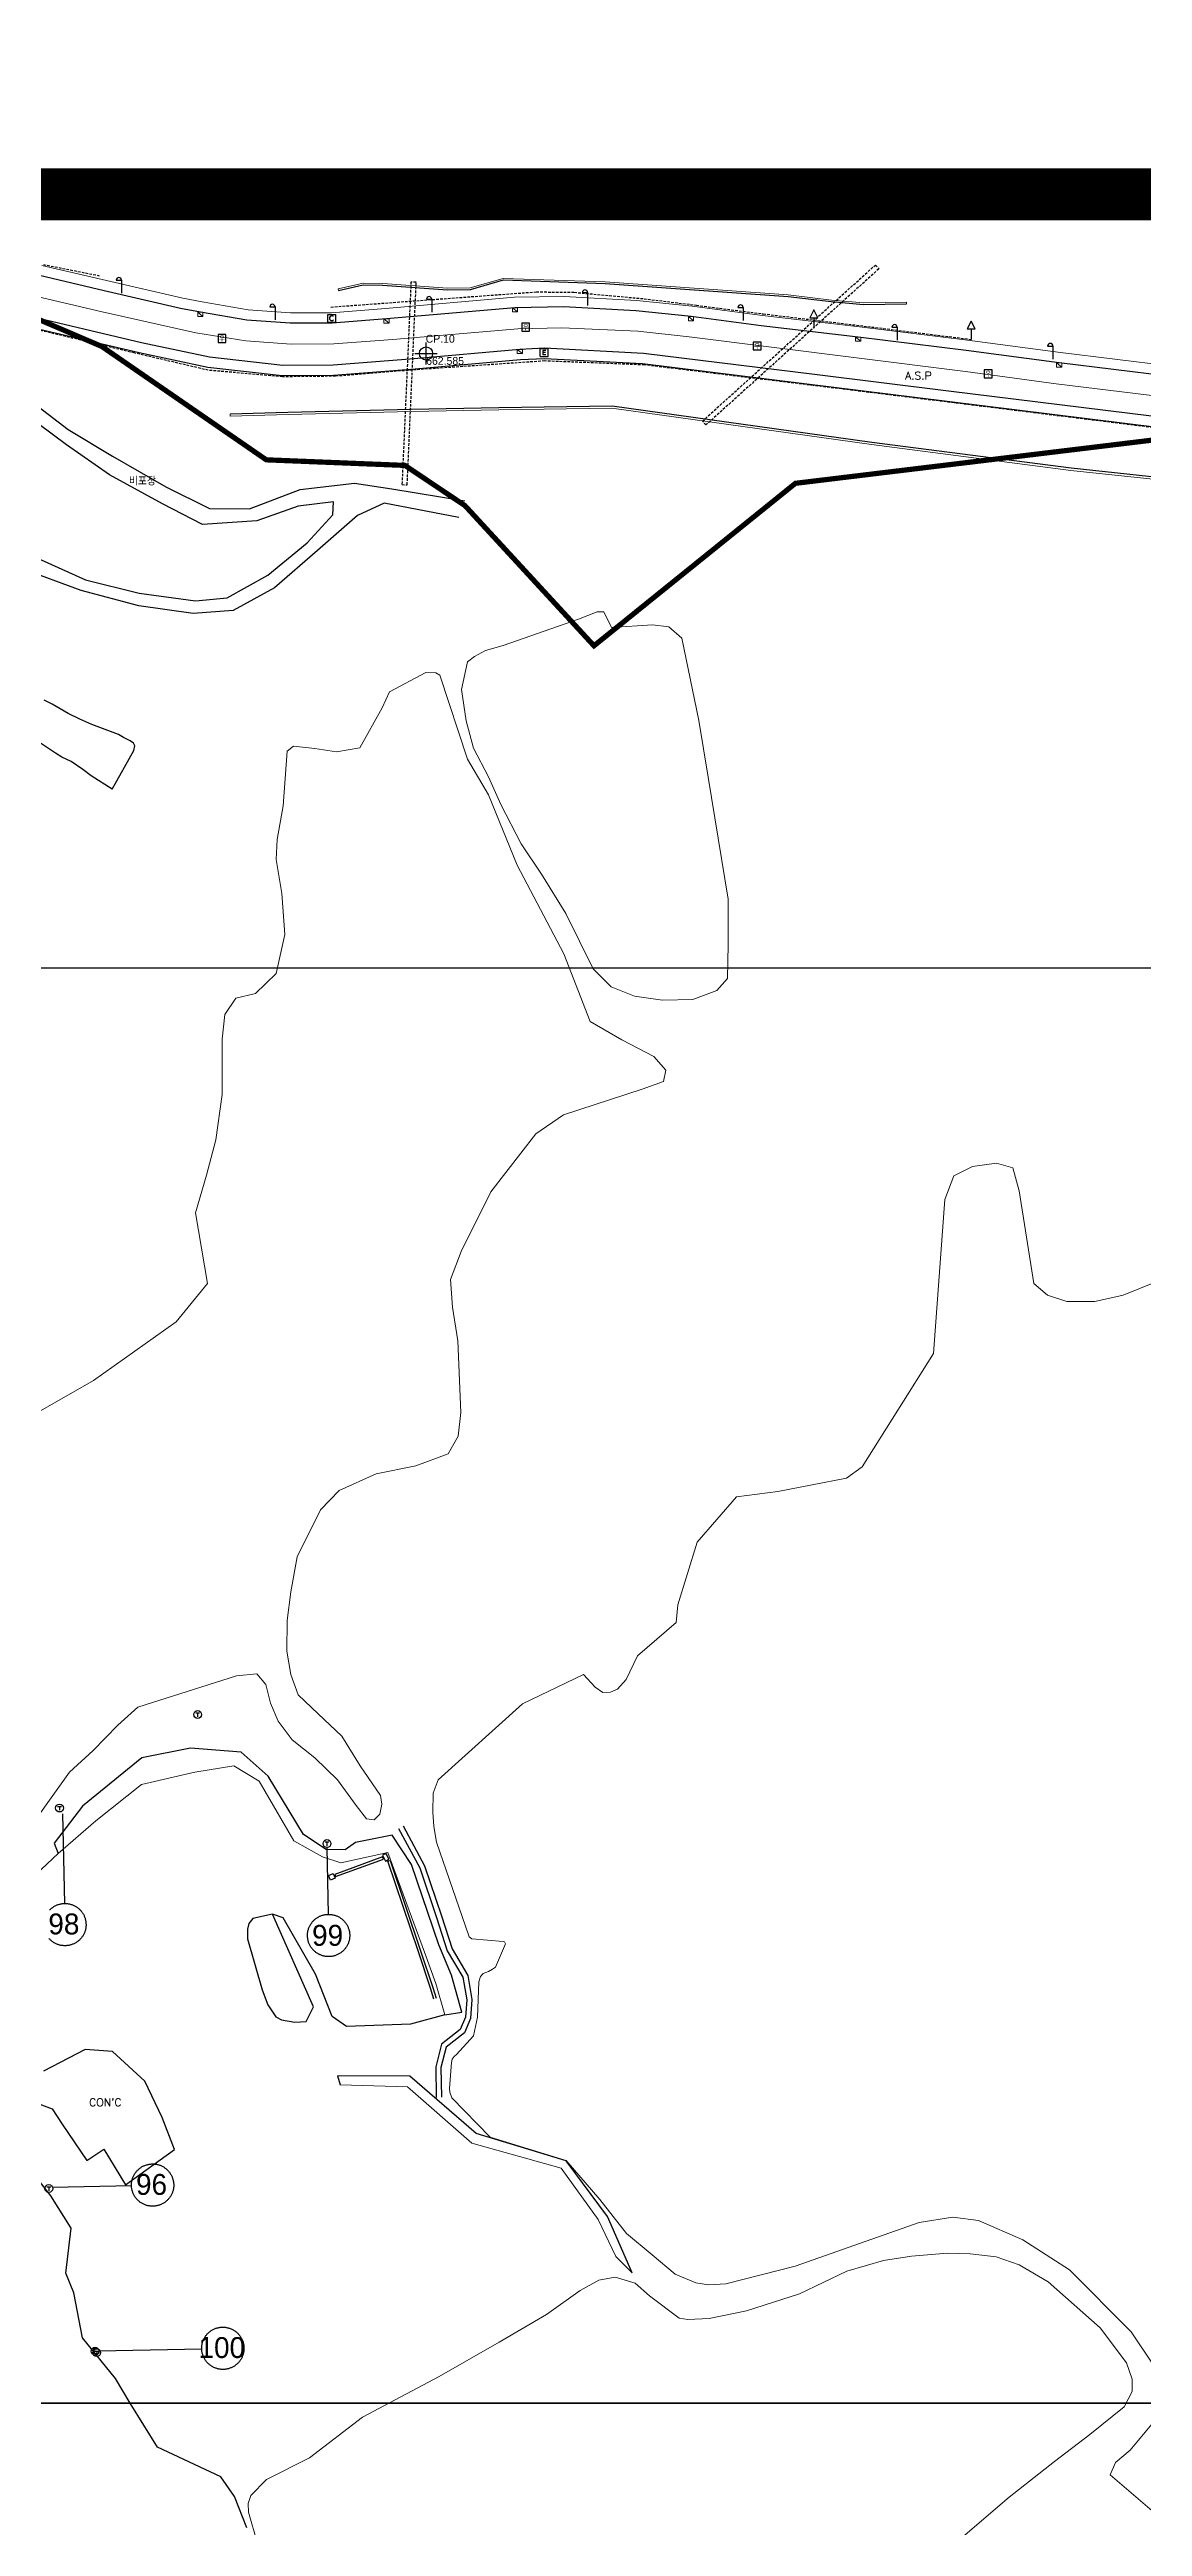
# Model space of a CAD drawing. Extents: x 296690 to 298491, y 586647 to 587790.
# Drawn here: x 297107.9 to 297317.5, y 587301.4 to 587775.9 of the extents above; entities that cross this region are included whole.
import ezdxf
from ezdxf.enums import TextEntityAlignment as Align

# ---------------------------------------------------------------- set-up
doc = ezdxf.new("R2010")
doc.units = 0
doc.header["$MEASUREMENT"] = 0
doc.linetypes.add('DASHED', pattern=[0.75, 0.5, -0.25])
doc.linetypes.add('PHANTOM2', pattern=[1.25, 0.625, -0.125, 0.125, -0.125, 0.125, -0.125])
for name, color, linetype in [('_0넘버링', 7, 'Continuous'), ('_조사구역', 6, 'Continuous'), ('가드레일', 114, 'Continuous'), ('가로등', 7, 'Continuous'), ('기준점', 1, 'Continuous'), ('도로_보도블럭', 202, 'Continuous'), ('도로_비포장', 27, 'Continuous'), ('도로_아스콘', 1, 'Continuous'), ('석축_상단', 25, 'SUKCHUK'), ('수로(관)', 144, 'DASHED'), ('수로(유형)', 144, 'Continuous'), ('옹벽_상단', 2, 'ONGBYUCK'), ('우수맨홀', 5, 'Continuous'), ('전력주', 2, 'Continuous'), ('주의표지판', 1, 'Continuous'), ('지형_상단', 7, 'SUNGJEULTO'), ('지형_하단', 7, 'Continuous'), ('집수정', 4, 'Continuous'), ('콘크리트', 7, 'Continuous'), ('통신맨홀', 3, 'Continuous'), ('통신주', 2, 'Continuous'), ('한전맨홀', 4, 'Continuous')]:
    doc.layers.add(name, color=color, linetype=linetype)
for name, color, linetype, lineweight in [('도로-경계석보차도', 134, 'Continuous', 18), ('바닥재질', 254, 'Continuous', 20), ('밭', 3, 'Continuous', 18), ('석축_하단', 30, 'Continuous', 18), ('옹벽_하단', 2, 'Continuous', 18), ('우수받이', 122, 'Continuous', 18), ('잡종지', 53, 'Continuous', 18), ('중앙선', 2, 'Continuous', 18)]:
    doc.layers.add(name, color=color, linetype=linetype, lineweight=lineweight)
doc.styles.add('GHS', font='simplex.shx', dxfattribs={"bigfont": 'ngsw.shx'})
doc.styles.add('JKS_FONT', font='', dxfattribs={"height": 1.5})
doc.styles.add('sks-ghs', font='romans.shx', dxfattribs={"bigfont": 'ghs.shx'})
doc.styles.get('JKS_FONT').set_extended_font_data('Expo M')
doc.linetypes.add('ONGBYUCK', pattern='A,1,0,[")",sks-ghs,S=0.5,R=90,X=0.5,Y=0],2', length=3)
doc.linetypes.add('SUKCHUK', pattern='A,1,["V",sks-ghs,S=0.5,R=0,X=0.5,Y=0],0.25,["V",sks-ghs,S=0.5,R=0,X=0.5,Y=0],0.25,["V",sks-ghs,S=0.5,R=0,X=0.5,Y=0],1', length=2.5)
doc.linetypes.add('SUNGJEULTO', pattern='A,0.25,["|",sks-ghs,S=0.3,R=0,X=0.5,Y=0.1],0.55,["|",sks-ghs,S=0.15,R=0,X=0.5,Y=0.05],0.25', length=1.05)

# ---------------------------------------------------------------- blocks, each defined once
blk = doc.blocks.new('통신주')
at = {"layer": '통신주', "flags": 128}
for points in [[(-0.37, 0.31), (0.35, 0.31)], [(0, 0.31), (0, -0.42)]]:
    blk.add_lwpolyline(points, dxfattribs=at)
at = {"layer": '통신주'}
blk.add_circle((0, 0), 0.75, dxfattribs=at)
blk = doc.blocks.new('우수맨홀')
at = {"layer": '우수맨홀', "linetype": 'Continuous'}
blk.add_lwpolyline([(0.75, 0.75), (-0.75, 0.75), (-0.75, -0.75), (0.75, -0.75), (0.75, 0.75)], dxfattribs=at)
at = {"layer": '우수맨홀', "linetype": 'Continuous', "style": 'GHS'}
blk.add_text('우', height=1, dxfattribs=at).set_placement((0, -0.02, -2), align=Align.MIDDLE)
blk = doc.blocks.new('통신맨홀')
at = {"layer": '통신맨홀', "linetype": 'Continuous'}
for points in [[(-0.75, 0.75), (0.75, 0.75)], [(-0.75, -0.75), (-0.75, 0.75)], [(0.75, -0.75), (0.75, 0.75)], [(-0.75, -0.75), (0.75, -0.75)]]:
    blk.add_lwpolyline(points, dxfattribs=at)
blk.add_arc((0, 0), 0.458, 45, 314, dxfattribs=at)
blk = doc.blocks.new('주의표지판')
at = {"layer": '주의표지판'}
for points in [[(0, 3.5), (-0.75, 2)], [(-0.75, 2), (0.75, 2)], [(0.75, 2), (0, 3.5)], [(0, 2), (0, 0)]]:
    blk.add_lwpolyline(points, dxfattribs=at)
blk = doc.blocks.new('한전맨홀')
at = {"layer": '한전맨홀'}
for points in [[(-0.75, -0.75), (-0.75, 0.75)], [(-0.75, 0.75), (0.75, 0.75)], [(0.296, 0.374), (-0.228, 0.374), (-0.228, -0.368), (0.302, -0.368)], [(0.228, 0), (-0.228, 0)], [(0.75, -0.75), (0.75, 0.75)], [(-0.75, -0.75), (0.75, -0.75)]]:
    blk.add_lwpolyline(points, dxfattribs=at)
blk = doc.blocks.new('전력주')
at = {"layer": '전력주'}
blk.add_circle((0, 0), 0.75, dxfattribs=at)
at = {"layer": '전력주', "style": 'GHS'}
blk.add_text('E', height=1, rotation=359.9995, dxfattribs=at).set_placement((-0.5, -0.48))
blk = doc.blocks.new('가로등')
at = {"layer": '가로등'}
for points in [[(-1, 2.5), (0, 2.5)], [(0, 2.5), (0, 0)]]:
    blk.add_lwpolyline(points, dxfattribs=at)
blk.add_arc((-0.5, 2.5), 0.5, 0, 180, dxfattribs=at)
blk = doc.blocks.new('우수받이')
at = {"layer": '우수받이'}
for points in [[(-0.5, 0), (0.5, 0), (0.5, -0.8), (-0.5, -0.8), (-0.5, 0)], [(-0.5, 0), (0.5, -0.8)]]:
    blk.add_lwpolyline(points, dxfattribs=at)
blk = doc.blocks.new('기준점')
at = {"layer": '기준점', "linetype": 'Continuous'}
for p, q in [((-2.12, 0), (2.12, 0)), ((0, -2.12), (0, 2.12))]:
    blk.add_line(p, q, dxfattribs=at)
blk.add_circle((0, 0), 1.27, dxfattribs=at)

msp = doc.modelspace()

# ---------------------------------------------------------------- linework, layer by layer
at = {"color": 0, "const_width": 10}
msp.add_lwpolyline([(296747.91, 587748.15), (298486.35, 587748.15), (298486.35, 586651.63), (296747.91, 586651.63)], close=True, dxfattribs=at)
msp.add_lwpolyline([(296747.91, 587748.15), (298486.35, 587748.15), (298486.35, 586651.63), (296747.91, 586651.63)], close=True, dxfattribs=at)
for points in [[(297006.23, 587324.97), (297006.23, 587599.97), (297456.23, 587599.97), (297456.23, 587324.97), (297006.23, 587324.97)], [(297059.73, 587049.97), (297059.73, 587324.97), (297509.73, 587324.97), (297509.73, 587049.97), (297059.73, 587049.97)]]:
    msp.add_lwpolyline(points)
at = {"layer": '_0넘버링', "linetype": 'Continuous'}
for p, q in [((297110.41, 587437.9), (297110.77, 587420.72)), ((297161.05, 587431.44), (297161.33, 587418.63)), ((297108.48, 587366.35), (297123.62, 587366.68)), ((297117.29, 587334.98), (297137.09, 587335.41))]:
    msp.add_line(p, q, dxfattribs=at)
for points in [[(297107.89, 587419.42), (297107.99, 587419.52), (297108.09, 587419.62), (297108.19, 587419.71), (297108.3, 587419.8), (297108.41, 587419.89), (297108.52, 587419.97), (297108.64, 587420.05), (297108.76, 587420.13), (297108.88, 587420.2), (297109.01, 587420.27), (297109.13, 587420.33), (297109.26, 587420.39), (297109.39, 587420.44), (297109.53, 587420.49), (297109.66, 587420.53), (297109.8, 587420.57), (297109.93, 587420.61), (297110.07, 587420.64), (297110.21, 587420.66), (297110.35, 587420.68), (297110.49, 587420.7), (297110.63, 587420.71), (297110.77, 587420.72), (297110.92, 587420.72), (297111.06, 587420.71), (297111.2, 587420.7), (297111.34, 587420.69), (297111.48, 587420.67), (297111.62, 587420.64), (297111.76, 587420.62), (297111.89, 587420.58), (297112.03, 587420.54), (297112.16, 587420.5), (297112.3, 587420.45), (297112.43, 587420.4), (297112.56, 587420.34), (297112.68, 587420.28), (297112.81, 587420.22), (297112.93, 587420.15), (297113.05, 587420.07), (297113.17, 587419.99), (297113.29, 587419.91), (297113.4, 587419.82), (297113.51, 587419.73), (297113.61, 587419.64), (297113.71, 587419.54), (297113.81, 587419.44), (297113.91, 587419.34), (297114, 587419.23), (297114.09, 587419.12), (297114.17, 587419), (297114.25, 587418.89), (297114.32, 587418.77), (297114.4, 587418.64), (297114.46, 587418.52), (297114.52, 587418.39), (297114.58, 587418.26), (297114.64, 587418.13), (297114.68, 587418), (297114.73, 587417.87), (297114.77, 587417.73), (297114.8, 587417.59), (297114.83, 587417.45), (297114.86, 587417.32), (297114.88, 587417.18), (297114.89, 587417.04), (297114.9, 587416.89), (297114.91, 587416.75), (297114.91, 587416.61), (297114.91, 587416.47), (297114.9, 587416.33), (297114.88, 587416.19), (297114.86, 587416.05), (297114.84, 587415.91), (297114.81, 587415.77), (297114.78, 587415.63), (297114.74, 587415.5), (297114.7, 587415.36), (297114.65, 587415.23), (297114.6, 587415.1), (297114.54, 587414.97), (297114.48, 587414.84), (297114.41, 587414.72), (297114.34, 587414.59), (297114.27, 587414.47), (297114.19, 587414.36), (297114.1, 587414.24), (297114.02, 587414.13), (297113.93, 587414.02), (297113.83, 587413.92), (297113.74, 587413.81), (297113.63, 587413.71), (297113.53, 587413.62), (297113.42, 587413.53), (297113.31, 587413.44), (297113.2, 587413.36), (297113.08, 587413.28), (297112.96, 587413.2), (297112.84, 587413.13), (297112.71, 587413.06), (297112.59, 587413), (297112.46, 587412.94), (297112.33, 587412.89), (297112.19, 587412.84), (297112.06, 587412.8), (297111.92, 587412.76), (297111.79, 587412.72), (297111.65, 587412.69), (297111.51, 587412.67), (297111.37, 587412.65), (297111.23, 587412.63), (297111.09, 587412.62), (297110.95, 587412.62), (297110.81, 587412.62), (297110.66, 587412.62), (297110.52, 587412.63), (297110.38, 587412.64), (297110.24, 587412.66), (297110.1, 587412.69), (297109.97, 587412.72), (297109.83, 587412.75), (297109.69, 587412.79), (297109.56, 587412.83), (297109.42, 587412.88), (297109.29, 587412.93), (297109.16, 587412.99), (297109.04, 587413.05), (297108.91, 587413.12), (297108.79, 587413.19), (297108.67, 587413.26), (297108.55, 587413.34), (297108.44, 587413.42), (297108.32, 587413.51), (297108.22, 587413.6), (297108.11, 587413.69), (297108.01, 587413.79), (297107.91, 587413.89), (297107.81, 587414)], [(297157.36, 587414.5), (297157.36, 587414.64), (297157.37, 587414.78), (297157.38, 587414.92), (297157.39, 587415.06), (297157.41, 587415.2), (297157.43, 587415.34), (297157.46, 587415.48), (297157.5, 587415.61), (297157.54, 587415.75), (297157.58, 587415.89), (297157.63, 587416.02), (297157.68, 587416.15), (297157.74, 587416.28), (297157.8, 587416.41), (297157.86, 587416.53), (297157.93, 587416.65), (297158.01, 587416.77), (297158.09, 587416.89), (297158.17, 587417.01), (297158.26, 587417.12), (297158.35, 587417.23), (297158.44, 587417.33), (297158.54, 587417.43), (297158.64, 587417.53), (297158.74, 587417.63), (297158.85, 587417.72), (297158.96, 587417.81), (297159.08, 587417.89), (297159.19, 587417.97), (297159.31, 587418.05), (297159.44, 587418.12), (297159.56, 587418.18), (297159.69, 587418.25), (297159.82, 587418.3), (297159.95, 587418.36), (297160.08, 587418.41), (297160.21, 587418.45), (297160.35, 587418.49), (297160.49, 587418.52), (297160.62, 587418.55), (297160.76, 587418.58), (297160.9, 587418.6), (297161.04, 587418.62), (297161.19, 587418.63), (297161.33, 587418.63), (297161.47, 587418.63), (297161.61, 587418.63), (297161.75, 587418.62), (297161.89, 587418.6), (297162.03, 587418.58), (297162.17, 587418.56), (297162.31, 587418.53), (297162.45, 587418.5), (297162.58, 587418.46), (297162.72, 587418.42), (297162.85, 587418.37), (297162.98, 587418.32), (297163.11, 587418.26), (297163.24, 587418.2), (297163.36, 587418.13), (297163.49, 587418.06), (297163.61, 587417.99), (297163.72, 587417.91), (297163.84, 587417.83), (297163.95, 587417.74), (297164.06, 587417.65), (297164.16, 587417.55), (297164.27, 587417.46), (297164.36, 587417.36), (297164.46, 587417.25), (297164.55, 587417.14), (297164.64, 587417.03), (297164.72, 587416.92), (297164.8, 587416.8), (297164.88, 587416.68), (297164.95, 587416.56), (297165.01, 587416.43), (297165.08, 587416.31), (297165.14, 587416.18), (297165.19, 587416.05), (297165.24, 587415.92), (297165.28, 587415.78), (297165.32, 587415.65), (297165.36, 587415.51), (297165.39, 587415.37), (297165.41, 587415.23), (297165.43, 587415.09), (297165.45, 587414.95), (297165.46, 587414.81), (297165.46, 587414.67), (297165.46, 587414.53), (297165.46, 587414.39), (297165.45, 587414.24), (297165.44, 587414.1), (297165.42, 587413.96), (297165.39, 587413.82), (297165.36, 587413.69), (297165.33, 587413.55), (297165.29, 587413.41), (297165.25, 587413.28), (297165.2, 587413.15), (297165.15, 587413.01), (297165.09, 587412.88), (297165.03, 587412.76), (297164.96, 587412.63), (297164.89, 587412.51), (297164.82, 587412.39), (297164.74, 587412.27), (297164.66, 587412.16), (297164.57, 587412.05), (297164.48, 587411.94), (297164.39, 587411.83), (297164.29, 587411.73), (297164.19, 587411.63), (297164.08, 587411.54), (297163.97, 587411.44), (297163.86, 587411.36), (297163.75, 587411.27), (297163.63, 587411.19), (297163.51, 587411.12), (297163.39, 587411.05), (297163.27, 587410.98), (297163.14, 587410.92), (297163.01, 587410.86), (297162.88, 587410.81), (297162.75, 587410.76), (297162.61, 587410.71), (297162.48, 587410.67), (297162.34, 587410.64), (297162.2, 587410.61), (297162.06, 587410.58), (297161.92, 587410.56), (297161.78, 587410.55), (297161.64, 587410.54), (297161.5, 587410.53), (297161.36, 587410.53), (297161.22, 587410.54), (297161.08, 587410.55), (297160.94, 587410.56), (297160.8, 587410.58), (297160.66, 587410.6), (297160.52, 587410.63), (297160.38, 587410.67), (297160.24, 587410.7), (297160.11, 587410.75), (297159.98, 587410.79), (297159.85, 587410.85), (297159.72, 587410.9), (297159.59, 587410.97), (297159.46, 587411.03), (297159.34, 587411.1), (297159.22, 587411.18), (297159.1, 587411.25), (297158.99, 587411.34), (297158.88, 587411.42), (297158.77, 587411.51), (297158.66, 587411.61), (297158.56, 587411.71), (297158.46, 587411.81), (297158.37, 587411.91), (297158.28, 587412.02), (297158.19, 587412.13), (297158.1, 587412.25), (297158.03, 587412.36), (297157.95, 587412.48), (297157.88, 587412.6), (297157.81, 587412.73), (297157.75, 587412.86), (297157.69, 587412.98), (297157.64, 587413.12), (297157.59, 587413.25), (297157.54, 587413.38), (297157.51, 587413.52), (297157.47, 587413.66), (297157.44, 587413.79), (297157.42, 587413.93), (297157.4, 587414.07), (297157.38, 587414.21), (297157.37, 587414.35), (297157.36, 587414.5)], [(297123.62, 587366.68), (297123.62, 587366.82), (297123.62, 587366.96), (297123.63, 587367.1), (297123.65, 587367.24), (297123.67, 587367.38), (297123.69, 587367.52), (297123.72, 587367.66), (297123.75, 587367.8), (297123.79, 587367.93), (297123.83, 587368.07), (297123.88, 587368.2), (297123.94, 587368.33), (297123.99, 587368.46), (297124.05, 587368.59), (297124.12, 587368.71), (297124.19, 587368.83), (297124.26, 587368.95), (297124.34, 587369.07), (297124.43, 587369.19), (297124.51, 587369.3), (297124.6, 587369.41), (297124.7, 587369.51), (297124.79, 587369.61), (297124.9, 587369.71), (297125, 587369.81), (297125.11, 587369.9), (297125.22, 587369.99), (297125.33, 587370.07), (297125.45, 587370.15), (297125.57, 587370.23), (297125.69, 587370.3), (297125.82, 587370.36), (297125.94, 587370.43), (297126.07, 587370.48), (297126.2, 587370.54), (297126.34, 587370.59), (297126.47, 587370.63), (297126.61, 587370.67), (297126.74, 587370.71), (297126.88, 587370.73), (297127.02, 587370.76), (297127.16, 587370.78), (297127.3, 587370.8), (297127.44, 587370.81), (297127.58, 587370.81), (297127.72, 587370.81), (297127.87, 587370.81), (297128.01, 587370.8), (297128.15, 587370.78), (297128.29, 587370.77), (297128.43, 587370.74), (297128.57, 587370.71), (297128.7, 587370.68), (297128.84, 587370.64), (297128.97, 587370.6), (297129.11, 587370.55), (297129.24, 587370.5), (297129.37, 587370.44), (297129.49, 587370.38), (297129.62, 587370.31), (297129.74, 587370.24), (297129.86, 587370.17), (297129.98, 587370.09), (297130.09, 587370.01), (297130.21, 587369.92), (297130.31, 587369.83), (297130.42, 587369.74), (297130.52, 587369.64), (297130.62, 587369.54), (297130.72, 587369.43), (297130.81, 587369.32), (297130.89, 587369.21), (297130.98, 587369.1), (297131.06, 587368.98), (297131.13, 587368.86), (297131.2, 587368.74), (297131.27, 587368.62), (297131.33, 587368.49), (297131.39, 587368.36), (297131.44, 587368.23), (297131.49, 587368.1), (297131.54, 587367.96), (297131.58, 587367.83), (297131.61, 587367.69), (297131.64, 587367.55), (297131.67, 587367.41), (297131.69, 587367.27), (297131.7, 587367.13), (297131.71, 587366.99), (297131.72, 587366.85), (297131.72, 587366.71), (297131.72, 587366.57), (297131.71, 587366.43), (297131.69, 587366.28), (297131.67, 587366.14), (297131.65, 587366.01), (297131.62, 587365.87), (297131.59, 587365.73), (297131.55, 587365.59), (297131.5, 587365.46), (297131.46, 587365.33), (297131.4, 587365.19), (297131.35, 587365.07), (297131.29, 587364.94), (297131.22, 587364.81), (297131.15, 587364.69), (297131.08, 587364.57), (297131, 587364.45), (297130.91, 587364.34), (297130.83, 587364.23), (297130.74, 587364.12), (297130.64, 587364.01), (297130.54, 587363.91), (297130.44, 587363.81), (297130.34, 587363.72), (297130.23, 587363.62), (297130.12, 587363.54), (297130.01, 587363.45), (297129.89, 587363.37), (297129.77, 587363.3), (297129.65, 587363.23), (297129.52, 587363.16), (297129.4, 587363.1), (297129.27, 587363.04), (297129.14, 587362.99), (297129, 587362.94), (297128.87, 587362.89), (297128.73, 587362.85), (297128.6, 587362.82), (297128.46, 587362.79), (297128.32, 587362.76), (297128.18, 587362.74), (297128.04, 587362.73), (297127.9, 587362.72), (297127.76, 587362.71), (297127.62, 587362.71), (297127.47, 587362.72), (297127.33, 587362.73), (297127.19, 587362.74), (297127.05, 587362.76), (297126.91, 587362.78), (297126.77, 587362.81), (297126.64, 587362.85), (297126.5, 587362.88), (297126.37, 587362.93), (297126.23, 587362.98), (297126.1, 587363.03), (297125.97, 587363.08), (297125.85, 587363.15), (297125.72, 587363.21), (297125.6, 587363.28), (297125.48, 587363.36), (297125.36, 587363.44), (297125.25, 587363.52), (297125.13, 587363.6), (297125.02, 587363.7), (297124.92, 587363.79), (297124.82, 587363.89), (297124.72, 587363.99), (297124.62, 587364.09), (297124.53, 587364.2), (297124.44, 587364.31), (297124.36, 587364.43), (297124.28, 587364.54), (297124.21, 587364.66), (297124.14, 587364.78), (297124.07, 587364.91), (297124.01, 587365.04), (297123.95, 587365.16), (297123.89, 587365.3), (297123.85, 587365.43), (297123.8, 587365.56), (297123.76, 587365.7), (297123.73, 587365.84), (297123.7, 587365.97), (297123.67, 587366.11), (297123.65, 587366.25), (297123.64, 587366.39), (297123.63, 587366.53), (297123.62, 587366.68)], [(297137.09, 587335.41), (297137.09, 587335.55), (297137.09, 587335.69), (297137.1, 587335.83), (297137.12, 587335.97), (297137.13, 587336.11), (297137.16, 587336.25), (297137.19, 587336.39), (297137.22, 587336.53), (297137.26, 587336.66), (297137.3, 587336.8), (297137.35, 587336.93), (297137.4, 587337.06), (297137.46, 587337.19), (297137.52, 587337.32), (297137.59, 587337.44), (297137.66, 587337.56), (297137.73, 587337.69), (297137.81, 587337.8), (297137.89, 587337.92), (297137.98, 587338.03), (297138.07, 587338.14), (297138.16, 587338.24), (297138.26, 587338.35), (297138.36, 587338.44), (297138.47, 587338.54), (297138.58, 587338.63), (297138.69, 587338.72), (297138.8, 587338.8), (297138.92, 587338.88), (297139.04, 587338.96), (297139.16, 587339.03), (297139.28, 587339.09), (297139.41, 587339.16), (297139.54, 587339.21), (297139.67, 587339.27), (297139.8, 587339.32), (297139.94, 587339.36), (297140.07, 587339.4), (297140.21, 587339.44), (297140.35, 587339.47), (297140.49, 587339.49), (297140.63, 587339.51), (297140.77, 587339.53), (297140.91, 587339.54), (297141.05, 587339.54), (297141.19, 587339.54), (297141.33, 587339.54), (297141.47, 587339.53), (297141.62, 587339.51), (297141.76, 587339.5), (297141.89, 587339.47), (297142.03, 587339.44), (297142.17, 587339.41), (297142.31, 587339.37), (297142.44, 587339.33), (297142.57, 587339.28), (297142.71, 587339.23), (297142.83, 587339.17), (297142.96, 587339.11), (297143.09, 587339.04), (297143.21, 587338.97), (297143.33, 587338.9), (297143.45, 587338.82), (297143.56, 587338.74), (297143.67, 587338.65), (297143.78, 587338.56), (297143.89, 587338.47), (297143.99, 587338.37), (297144.09, 587338.27), (297144.18, 587338.16), (297144.28, 587338.05), (297144.36, 587337.94), (297144.45, 587337.83), (297144.53, 587337.71), (297144.6, 587337.59), (297144.67, 587337.47), (297144.74, 587337.35), (297144.8, 587337.22), (297144.86, 587337.09), (297144.91, 587336.96), (297144.96, 587336.83), (297145.01, 587336.69), (297145.05, 587336.56), (297145.08, 587336.42), (297145.11, 587336.28), (297145.14, 587336.14), (297145.16, 587336), (297145.17, 587335.86), (297145.18, 587335.72), (297145.19, 587335.58), (297145.19, 587335.44), (297145.18, 587335.3), (297145.17, 587335.16), (297145.16, 587335.02), (297145.14, 587334.88), (297145.12, 587334.74), (297145.09, 587334.6), (297145.05, 587334.46), (297145.02, 587334.32), (297144.97, 587334.19), (297144.92, 587334.06), (297144.87, 587333.93), (297144.82, 587333.8), (297144.75, 587333.67), (297144.69, 587333.54), (297144.62, 587333.42), (297144.54, 587333.3), (297144.46, 587333.18), (297144.38, 587333.07), (297144.3, 587332.96), (297144.21, 587332.85), (297144.11, 587332.74), (297144.01, 587332.64), (297143.91, 587332.54), (297143.81, 587332.45), (297143.7, 587332.36), (297143.59, 587332.27), (297143.47, 587332.18), (297143.36, 587332.1), (297143.24, 587332.03), (297143.12, 587331.96), (297142.99, 587331.89), (297142.86, 587331.83), (297142.74, 587331.77), (297142.6, 587331.72), (297142.47, 587331.67), (297142.34, 587331.62), (297142.2, 587331.58), (297142.06, 587331.55), (297141.93, 587331.52), (297141.79, 587331.49), (297141.65, 587331.47), (297141.51, 587331.46), (297141.37, 587331.45), (297141.22, 587331.44), (297141.08, 587331.44), (297140.94, 587331.45), (297140.8, 587331.46), (297140.66, 587331.47), (297140.52, 587331.49), (297140.38, 587331.51), (297140.24, 587331.54), (297140.11, 587331.58), (297139.97, 587331.61), (297139.83, 587331.66), (297139.7, 587331.71), (297139.57, 587331.76), (297139.44, 587331.82), (297139.31, 587331.88), (297139.19, 587331.94), (297139.07, 587332.01), (297138.95, 587332.09), (297138.83, 587332.17), (297138.71, 587332.25), (297138.6, 587332.34), (297138.49, 587332.43), (297138.39, 587332.52), (297138.29, 587332.62), (297138.19, 587332.72), (297138.09, 587332.82), (297138, 587332.93), (297137.91, 587333.04), (297137.83, 587333.16), (297137.75, 587333.27), (297137.67, 587333.39), (297137.6, 587333.52), (297137.54, 587333.64), (297137.47, 587333.77), (297137.42, 587333.9), (297137.36, 587334.03), (297137.31, 587334.16), (297137.27, 587334.29), (297137.23, 587334.43), (297137.2, 587334.57), (297137.17, 587334.7), (297137.14, 587334.84), (297137.12, 587334.98), (297137.1, 587335.12), (297137.09, 587335.26), (297137.09, 587335.41)]]:
    msp.add_lwpolyline(points, dxfattribs=at)
at = {"layer": '_조사구역', "color": 1, "linetype": 'PHANTOM2', "ltscale": 10, "const_width": 1, "flags": 128}
msp.add_lwpolyline([(296888.84, 587577.29), (296916.15, 587564.87), (296917.16, 587546.98), (296944.06, 587499.88), (296962.64, 587506.35), (296964.44, 587470.58), (296997.02, 587434.8), (296987.35, 587416.46), (297013.51, 587382.87), (297017.84, 587370.08), (297028.94, 587352.6), (297029.92, 587342.81), (297037.31, 587334.59), (297040.56, 587314.96), (297070.47, 587308.46), (297100.62, 587240.51), (296816.88, 587204.01), (296810.03, 587153.67), (296842.85, 587123.71), (296813.17, 587102.47), (296801.87, 587080.63), (296792.42, 587066.55), (296780.99, 587053.96), (296729.3, 587013.64), (296789.94, 586992.35), (296824.61, 587004.26), (296850.23, 586942.24), (296893.72, 586957.02), (296943.19, 587021.67), (296972.09, 586999.95), (296987, 586998.05), (297023.23, 586997.93), (297046.89, 586904.34), (297072.38, 586919.28), (297092.13, 586914.81), (297140.05, 586929.39), (297161.26, 587039.31), (297169.67, 587043.4), (297143.69, 587095.58), (297202.29, 587171.68), (297208.17, 587171.56), (297223.3, 587185.23), (297231.66, 587208.89), (297261.64, 587209.69), (297274.46, 587204.56), (297288.68, 587207.29), (297312.55, 587205.4), (297330.39, 587243.47), (297352.25, 587274.95), (297366.21, 587284.27), (297417.02, 587287.72), (297445.1, 587268.3), (297503.61, 587227.81), (297523.96, 587277.06), (297579.61, 587285.31), (297639.29, 587334.83), (297716.69, 587369.95), (297740.28, 587286.16), (297825.46, 587201.84), (297873.06, 587112.59), (297985.44, 587163.71), (298083.12, 587194.83), (298077.66, 587264.11), (298068.85, 587288.67), (298075.49, 587302.92), (298064.34, 587344.33), (298031.59, 587377.11), (298044.64, 587441.82), (298042.94, 587499.78), (298028.92, 587538.45), (298039.34, 587564.95), (298043.46, 587576.46), (298029.63, 587619.83), (298018.44, 587640.96), (298021.43, 587663.04), (298018.74, 587675.87), (298016.58, 587686.14), (298003.66, 587699.07), (297992.44, 587709.1), (297988.83, 587725.13), (297944.08, 587728.99), (297800.52, 587643.82), (297772.38, 587662.14), (297757.38, 587592.19), (297693.21, 587575.36), (297656.54, 587574.02), (297572.22, 587570.95), (297613.4, 587635.68), (297629.04, 587661.26), (297639.97, 587676.97), (297661.05, 587707.24), (297598.57, 587775.35), (297577.8, 587771.53), (297529.25, 587759.19), (297490.27, 587737.05), (297479.32, 587721.33), (297454.97, 587717.47), (297250.91, 587692.79), (297212.29, 587661.66), (297187.56, 587688.51), (297176.05, 587696.22), (297149.46, 587697.29), (297117.93, 587719.01), (297086.05, 587732.64), (297066.45, 587740.82), (297055.85, 587761.22), (297045.64, 587752.78), (296998.56, 587747.18), (296975.92, 587745.76), (296966.62, 587742.51), (296946.71, 587733.47), (296916.68, 587715.59), (296875.89, 587729.39), (296872.69, 587730.05), (296872.4, 587730.11), (296864.88, 587731.65), (296743.31, 587733.69), (296691.62, 587698.85), (296718.09, 587653.84), (296730.15, 587649.14), (296737.49, 587637.8), (296758.71, 587639.51), (296767.47, 587630.15), (296786.92, 587626.97), (296789.39, 587586.73), (296810.55, 587586.52), (296815.91, 587576.91), (296842.39, 587563.91), (296888.84, 587577.29)], dxfattribs=at)
at = {"layer": '가드레일', "linetype": 'DASHED'}
for p, q in [((297106.73, 587734.71), (297117.43, 587732.57)), ((297161.85, 587726.56), (297201.24, 587729.47)), ((297201.24, 587729.47), (297208.51, 587729.38)), ((297208.51, 587729.38), (297221.89, 587728.15)), ((297221.89, 587728.15), (297231.92, 587726.92)), ((297231.92, 587726.92), (297244.75, 587725.26)), ((297244.75, 587725.26), (297264.04, 587722.92)), ((297124.14, 587717.77), (297102.77, 587722.89)), ((297264.04, 587722.92), (297284.6, 587720.37)), ((297138.35, 587714.45), (297124.14, 587717.77)), ((297202.83, 587716.23), (297178.2, 587714.55)), ((297221.95, 587715.47), (297202.83, 587716.23)), ((297254.33, 587711.53), (297221.95, 587715.47)), ((297152.55, 587713.2), (297138.35, 587714.45)), ((297162.73, 587713.31), (297152.55, 587713.2)), ((297178.2, 587714.55), (297162.73, 587713.31)), ((297281.33, 587708.2), (297254.33, 587711.53)), ((297329.08, 587702.26), (297281.33, 587708.2))]:
    msp.add_line(p, q, dxfattribs=at)
at = {"layer": '도로-경계석보차도'}
for p, q in [((297106.41, 587734.55), (297118.82, 587731.63)), ((297133.45, 587728.23), (297118.82, 587731.63)), ((297137.18, 587727.54), (297133.45, 587728.23)), ((297145.98, 587726.04), (297137.18, 587727.54)), ((297154.11, 587725.44), (297145.98, 587726.04)), ((297162, 587725.45), (297154.11, 587725.44)), ((297172.34, 587726.27), (297162, 587725.45)), ((297197.03, 587728.43), (297172.34, 587726.27)), ((297206.57, 587728.58), (297197.03, 587728.43)), ((297220.45, 587727.83), (297206.57, 587728.58)), ((297231.13, 587726.73), (297220.45, 587727.83)), ((297244.58, 587724.96), (297231.13, 587726.73)), ((297263.17, 587722.78), (297244.58, 587724.96)), ((297283.92, 587720.2), (297263.17, 587722.78)), ((297301.74, 587717.84), (297283.92, 587720.2)), ((297322.57, 587715.3), (297301.74, 587717.84))]:
    msp.add_line(p, q, dxfattribs=at)
at = {"layer": '도로_보도블럭'}
for p, q in [((297125.11, 587717.76), (297101.87, 587723.24)), ((297138.28, 587714.95), (297125.11, 587717.76)), ((297198.21, 587716.45), (297177.99, 587714.66)), ((297202.8, 587716.67), (297198.21, 587716.45)), ((297221.58, 587715.66), (297202.8, 587716.67)), ((297252.08, 587711.92), (297221.58, 587715.66)), ((297152.54, 587713.39), (297138.28, 587714.95)), ((297162.37, 587713.42), (297152.54, 587713.39)), ((297177.99, 587714.66), (297162.37, 587713.42)), ((297279.99, 587708.48), (297252.08, 587711.92)), ((297328.37, 587702.49), (297279.99, 587708.48))]:
    msp.add_line(p, q, dxfattribs=at)
at = {"layer": '도로_비포장'}
for p, q in [((297111.14, 587700.17), (297103.18, 587706.12)), ((297105.72, 587707.49), (297111.48, 587703.12)), ((297111.48, 587703.12), (297119.99, 587697.97)), ((297119.39, 587694.4), (297111.14, 587700.17)), ((297119.99, 587697.97), (297130.2, 587692.12)), ((297129.59, 587688.83), (297119.39, 587694.4)), ((297130.2, 587692.12), (297138.57, 587687.97)), ((297146.23, 587687.93), (297155.99, 587691.62)), ((297155.99, 587691.62), (297166.38, 587692.83)), ((297166.38, 587692.83), (297173.52, 587691.72)), ((297173.52, 587691.72), (297187.56, 587689.44)), ((297137.26, 587684.89), (297129.59, 587688.83)), ((297138.57, 587687.97), (297146.23, 587687.93)), ((297155.61, 587688.39), (297147.65, 587685.58)), ((297162.35, 587689.25), (297155.61, 587688.39)), ((297157.29, 587681.4), (297162.21, 587686.78)), ((297162.21, 587686.78), (297162.35, 587689.25)), ((297172.04, 587688.98), (297166.95, 587686.62)), ((297186.35, 587686.27), (297172.04, 587688.98)), ((297147.65, 587685.58), (297137.26, 587684.89)), ((297166.95, 587686.62), (297159.29, 587679.93)), ((297103.07, 587679.58), (297114.82, 587674.29)), ((297149.74, 587675.17), (297157.29, 587681.4)), ((297159.29, 587679.93), (297151.02, 587672.76)), ((297113.97, 587672.27), (297102.55, 587676.44)), ((297114.82, 587674.29), (297125.08, 587671.73)), ((297141.98, 587670.87), (297149.74, 587675.17)), ((297151.02, 587672.76), (297143.13, 587668.42)), ((297125.04, 587669.29), (297113.97, 587672.27)), ((297135.45, 587667.87), (297125.04, 587669.29)), ((297125.08, 587671.73), (297135.87, 587670.28)), ((297143.13, 587668.42), (297135.45, 587667.87)), ((297135.87, 587670.28), (297141.98, 587670.87))]:
    msp.add_line(p, q, dxfattribs=at)
at = {"layer": '도로_아스콘'}
for p, q in [((297118.36, 587729.68), (297105.96, 587732.6)), ((297133.04, 587726.27), (297118.36, 587729.68)), ((297125.55, 587719.71), (297102.33, 587725.18)), ((297136.83, 587725.57), (297133.04, 587726.27)), ((297145.74, 587724.06), (297136.83, 587725.57)), ((297197.14, 587726.43), (297172.5, 587724.28)), ((297206.54, 587726.58), (297197.14, 587726.43)), ((297220.3, 587725.84), (297206.54, 587726.58)), ((297230.9, 587724.74), (297220.3, 587725.84)), ((297244.34, 587722.98), (297230.9, 587724.74)), ((297154.03, 587723.44), (297145.74, 587724.06)), ((297162.09, 587723.45), (297154.03, 587723.44)), ((297172.5, 587724.28), (297162.09, 587723.45)), ((297262.93, 587720.8), (297244.34, 587722.98)), ((297283.67, 587718.21), (297262.93, 587720.8)), ((297138.6, 587716.93), (297125.55, 587719.71)), ((297152.65, 587715.39), (297138.6, 587716.93)), ((297162.28, 587715.42), (297152.65, 587715.39)), ((297177.83, 587716.66), (297162.28, 587715.42)), ((297198.07, 587718.45), (297177.83, 587716.66)), ((297202.8, 587718.67), (297198.07, 587718.45)), ((297221.76, 587717.66), (297202.8, 587718.67)), ((297254.59, 587713.63), (297221.76, 587717.66)), ((297301.49, 587715.86), (297283.67, 587718.21)), ((297322.33, 587713.31), (297301.49, 587715.86)), ((297280.23, 587710.46), (297254.59, 587713.63)), ((297328.62, 587704.47), (297280.23, 587710.46))]:
    msp.add_line(p, q, dxfattribs=at)
at = {"layer": '밭'}
for points in [[(297228.63, 587341.28), (297230.29, 587341.01), (297234.36, 587341.22), (297241.53, 587342.65), (297251.67, 587345.94), (297260.79, 587350.25), (297267.78, 587352.34), (297273.14, 587353.13), (297280.07, 587353.7), (297284.43, 587353.62), (297289.4, 587353), (297293.82, 587351.51), (297299.38, 587348.21), (297309.36, 587339.4), (297314.4, 587332.68), (297315.5, 587329.55), (297315.48, 587327.22), (297313.96, 587324.3), (297307.34, 587318.97), (297300.61, 587313.83), (297291.86, 587306.95), (297282.56, 587298.99)], [(297147.76, 587298.11), (297146.07, 587304.08), (297145.99, 587305.74), (297146.53, 587307.27), (297149.52, 587310.33), (297157.75, 587314.49), (297167.94, 587322.27), (297182.63, 587330.11), (297194.12, 587336.69), (297203.17, 587341.97), (297209.67, 587346.54), (297213.22, 587348.54), (297216.37, 587349.11), (297220.18, 587347.95), (297222.93, 587345.55), (297228.63, 587341.28)]]:
    msp.add_lwpolyline(points, dxfattribs=at)
at = {"layer": '석축_상단'}
for p, q in [((297134.92, 587450.47), (297125.6, 587448.6)), ((297144.67, 587449.67), (297134.92, 587450.47)), ((297149.82, 587445.13), (297144.67, 587449.67)), ((297125.6, 587448.6), (297114.25, 587439.38)), ((297156.58, 587433.93), (297149.82, 587445.13)), ((297114.25, 587439.38), (297108.8, 587432.26)), ((297108.8, 587432.26), (297109.57, 587430.3)), ((297160.97, 587431.05), (297156.58, 587433.93)), ((297164.58, 587430.96), (297160.97, 587431.05)), ((297166.55, 587432.38), (297164.58, 587430.96)), ((297173.63, 587433.77), (297166.55, 587432.38)), ((297177.28, 587428.16), (297173.63, 587433.77)), ((297182.54, 587412.8), (297177.28, 587428.16)), ((297184.98, 587406.96), (297182.54, 587412.8)), ((297186.98, 587399.89), (297184.98, 587406.96)), ((297183.7, 587399.36), (297186.98, 587399.89)), ((297163.15, 587387.71), (297163.66, 587385.95)), ((297176.99, 587387.61), (297163.15, 587387.71)), ((297189.69, 587376.66), (297176.99, 587387.61)), ((297206.99, 587371.4), (297189.69, 587376.66)), ((297214.86, 587360.76), (297206.99, 587371.4)), ((297219.63, 587349.94), (297214.86, 587360.76))]:
    msp.add_line(p, q, dxfattribs=at)
at = {"layer": '석축_하단'}
for p, q in [((297135.77, 587445.85), (297125.57, 587443.48)), ((297143.26, 587447.08), (297135.77, 587445.85)), ((297148.08, 587444.13), (297143.26, 587447.08)), ((297125.57, 587443.48), (297116.77, 587436.55)), ((297154.73, 587432.74), (297148.08, 587444.13)), ((297116.77, 587436.55), (297109.57, 587430.3)), ((297160.24, 587429.67), (297154.73, 587432.74)), ((297172.74, 587430.46), (297163.77, 587428.49)), ((297179.78, 587411.39), (297172.74, 587430.46)), ((297163.77, 587428.49), (297160.24, 587429.67)), ((297181.98, 587405.35), (297179.78, 587411.39)), ((297183.7, 587399.36), (297181.98, 587405.35)), ((297176.51, 587385.6), (297163.66, 587385.95)), ((297188.87, 587374.78), (297176.51, 587385.6)), ((297206.03, 587369.99), (297188.87, 587374.78)), ((297213.11, 587360.18), (297206.03, 587369.99)), ((297216.51, 587353.07), (297213.11, 587360.18)), ((297219.63, 587349.94), (297216.51, 587353.07))]:
    msp.add_line(p, q, dxfattribs=at)
at = {"layer": '수로(관)'}
for points in [[(297266.91, 587733.87), (297233.76, 587703.97), (297233.09, 587704.71), (297266.24, 587734.61), (297266.91, 587733.87)], [(297177.21, 587731.35), (297175.48, 587692.54), (297176.48, 587692.5), (297178.21, 587731.31), (297177.21, 587731.35)]]:
    msp.add_lwpolyline(points, dxfattribs=at)
at = {"layer": '수로(유형)'}
for points in [[(297175.71, 587435.56), (297179.83, 587427.91), (297183.07, 587418.32), (297185.08, 587412.03), (297188.09, 587406.92), (297188.9, 587402.3), (297188.62, 587398.69), (297187.48, 587395.91), (297183.94, 587393.18), (297182.94, 587389.31), (297183.05, 587383.58)], [(297174.83, 587435.08), (297178.91, 587427.51), (297182.12, 587418.01), (297184.16, 587411.62), (297187.14, 587406.57), (297187.89, 587402.25), (297187.64, 587398.92), (297186.66, 587396.54), (297183.06, 587393.76), (297181.94, 587389.42), (297182.05, 587383.56)], [(297162.75, 587425.86), (297171.92, 587429.23), (297171.76, 587429.66), (297162.59, 587426.28), (297162.75, 587425.86)], [(297181.6, 587402.41), (297180.96, 587404.47), (297178.62, 587411.48), (297172.78, 587428.82), (297173.21, 587428.96), (297179.04, 587411.62), (297181.39, 587404.59), (297182.03, 587402.55)]]:
    msp.add_lwpolyline(points, dxfattribs=at)
at = {"layer": '옹벽_상단'}
for p, q in [((297163.31, 587729.75), (297168.05, 587730.84)), ((297168.05, 587730.84), (297171.77, 587730.75)), ((297171.77, 587730.75), (297184.21, 587729.87)), ((297184.21, 587729.87), (297188.61, 587729.93)), ((297188.61, 587729.93), (297194.94, 587731.75)), ((297194.94, 587731.75), (297214.43, 587731.06)), ((297214.43, 587731.06), (297249.52, 587728.59)), ((297249.52, 587728.59), (297257.78, 587727.61)), ((297257.78, 587727.61), (297263.99, 587727.06)), ((297263.99, 587727.06), (297272.23, 587727.2)), ((297153.62, 587706.37), (297142.55, 587706.06)), ((297177.26, 587706.92), (297153.62, 587706.37)), ((297194.07, 587707.28), (297177.26, 587706.92)), ((297215.76, 587707.58), (297194.07, 587707.28)), ((297265.58, 587700.62), (297215.76, 587707.58)), ((297303.77, 587695.67), (297265.58, 587700.62)), ((297337.78, 587692.06), (297303.77, 587695.67))]:
    msp.add_line(p, q, dxfattribs=at)
at = {"layer": '옹벽_하단'}
for p, q in [((297163.24, 587730.04), (297168.02, 587731.14)), ((297163.31, 587729.75), (297163.24, 587730.04)), ((297168.02, 587731.14), (297171.78, 587731.05)), ((297171.78, 587731.05), (297184.22, 587730.17)), ((297184.22, 587730.17), (297188.56, 587730.22)), ((297188.56, 587730.22), (297194.9, 587732.05)), ((297194.9, 587732.05), (297214.45, 587731.36)), ((297214.45, 587731.36), (297249.55, 587728.89)), ((297249.55, 587728.89), (297257.81, 587727.91)), ((297257.81, 587727.91), (297264, 587727.36)), ((297264, 587727.36), (297272.22, 587727.5)), ((297272.22, 587727.5), (297272.23, 587727.2)), ((297142.55, 587706.06), (297142.56, 587705.66)), ((297142.56, 587705.66), (297153.63, 587705.97)), ((297153.63, 587705.97), (297177.27, 587706.52)), ((297177.27, 587706.52), (297194.08, 587706.88)), ((297194.08, 587706.88), (297215.73, 587707.18)), ((297215.73, 587707.18), (297265.52, 587700.22)), ((297265.52, 587700.22), (297303.72, 587695.27)), ((297303.72, 587695.27), (297337.74, 587691.67))]:
    msp.add_line(p, q, dxfattribs=at)
at = {"layer": '잡종지'}
for points in [[(297214.18, 587668.2), (297215.63, 587665.18), (297223.53, 587665.67), (297226.66, 587665.29), (297229.15, 587663.12), (297232.38, 587647.35), (297234.2, 587636.51), (297237.99, 587613.09), (297238.03, 587604.44), (297237.86, 587597.93), (297235.86, 587595.64), (297231.22, 587593.9), (297225.44, 587593.77), (297220.08, 587594.54), (297215.57, 587596.32), (297212.13, 587599.77), (297206.89, 587610.39), (297202.23, 587617.94), (297198.35, 587623.71), (297194.46, 587631.27), (297192.04, 587636.58), (297189.21, 587642.05), (297187.8, 587647.3), (297186.89, 587653.27), (297188.03, 587658.61), (297189.38, 587659.62), (297191.48, 587660.79), (297194.85, 587661.75), (297209.3, 587666.75), (297212.88, 587668.18), (297214.18, 587668.2)], [(297182.71, 587656.04), (297188.05, 587639.93), (297192.06, 587633.09), (297197.59, 587619.65), (297206.53, 587602.63), (297211.55, 587589.67), (297217.6, 587586.16), (297223.74, 587583), (297226.09, 587580.33), (297225.61, 587578.16), (297221.54, 587576.71), (297206.42, 587571.83), (297201.16, 587568.14), (297192.5, 587557.03), (297186.85, 587545.63), (297184.79, 587540.23), (297185.17, 587534.94), (297186.21, 587528.49), (297186.76, 587514.79), (297186.24, 587510.24), (297184.31, 587506.85), (297178.13, 587504.54), (297170.51, 587503), (297163.46, 587499.81), (297159.87, 587496.1), (297155.41, 587487.13), (297154.19, 587480.39), (297153.49, 587474.94), (297153.39, 587469.05), (297154.2, 587464.61), (297155.6, 587460.66), (297159.43, 587457.02), (297163.94, 587452.74), (297167.44, 587447.1), (297171.34, 587441.39), (297171.64, 587439.74), (297171.26, 587437.85), (297170.14, 587436.73), (297168.69, 587436.95), (297166.71, 587439.51), (297163.1, 587444.42), (297158.77, 587448.59), (297154.43, 587452.09), (297151.72, 587455.61), (297150.25, 587459.1), (297149.38, 587462.65), (297147.67, 587464.74), (297143.73, 587464.35), (297124.84, 587458.32), (297121, 587454.87), (297116.3, 587450.05), (297111.72, 587445.86), (297102.05, 587432.28)], [(297103.48, 587513.59), (297116.34, 587520.89), (297132.18, 587532.13), (297138.18, 587539.5), (297135.88, 587553.01), (297138.02, 587560.27), (297139.8, 587567.03), (297141, 587575.73), (297141.03, 587586.3), (297141.5, 587591.03), (297143.61, 587594.13), (297147.41, 587595.07), (297151.36, 587598.85), (297153, 587606.34), (297152.46, 587614.23), (297151.39, 587620.75), (297151.55, 587624.52), (297152.73, 587631.02), (297153.45, 587641.45), (297154.69, 587642.42), (297158.8, 587641.97), (297162.92, 587641.36), (297167.43, 587642.14), (297171.66, 587649.78), (297173.08, 587652.83), (297180.04, 587656.53), (297181.99, 587656.5), (297182.71, 587656.04)], [(297319.41, 587332.46), (297315.25, 587338.66), (297303.48, 587350.55), (297294.51, 587356.28), (297285.99, 587360), (297281.1, 587360.6), (297274.66, 587359.59), (297250.86, 587351.21), (297237.56, 587347.85), (297234.25, 587347.66), (297231.8, 587348.04), (297227.87, 587349.71), (297223.47, 587353.43), (297218.5, 587357.47), (297213.39, 587363.99), (297206.97, 587371.5), (297192.41, 587375.96), (297185.03, 587383.45), (297184.66, 587384.58), (297184.59, 587385.27), (297184.95, 587390.25), (297185.1, 587390.87), (297185.5, 587391.39), (297185.92, 587391.8), (297189.2, 587395.34), (297189.96, 587398.92), (297190.2, 587405.68), (297190.54, 587406.75), (297191.02, 587407.3), (297192.05, 587407.7), (297192.86, 587408.14), (297193.44, 587408.52), (297195.32, 587412.95), (297195.11, 587413.36), (297194.87, 587413.44), (297188.85, 587413.95), (297188.36, 587414.34), (297188.29, 587414.53), (297182.12, 587432.45), (297181.62, 587435.45), (297181.44, 587437.33), (297181.41, 587438.15), (297181.46, 587441.84), (297182.43, 587444.39), (297198.57, 587458.96), (297210.3, 587464.59), (297212.53, 587462.18), (297214, 587461.15), (297215.47, 587461.21), (297216.79, 587461.77), (297218.47, 587463.61), (297220.61, 587468.15), (297228.07, 587474.53), (297228.35, 587477.94), (297232.06, 587489.91), (297239.63, 587498.61), (297247.57, 587499.67), (297260.71, 587502.17), (297263.73, 587504.38), (297277.37, 587526.1), (297279.57, 587555.58), (297281.28, 587560.11), (297284.83, 587561.91), (297289.48, 587562.56), (297292.58, 587561.65), (297293.83, 587557.23), (297296.65, 587539.52), (297299.26, 587537.26), (297302.97, 587536.06), (297308.29, 587536.06), (297313.75, 587537.27), (297319.73, 587539.7)], [(297322.9, 587301.28), (297311.27, 587311.25), (297312.26, 587313.64), (297315.09, 587315.99), (297319.22, 587320.93)]]:
    msp.add_lwpolyline(points, dxfattribs=at)
at = {"layer": '중앙선'}
for p, q in [((297118.03, 587725.64), (297105.46, 587728.56)), ((297135.95, 587721.65), (297118.03, 587725.64)), ((297145.56, 587720.09), (297135.95, 587721.65)), ((297154.23, 587719.43), (297145.56, 587720.09)), ((297173.74, 587720.35), (297162.39, 587719.53)), ((297197.69, 587722.38), (297173.74, 587720.35)), ((297206.12, 587722.57), (297197.69, 587722.38)), ((297220.7, 587721.91), (297206.12, 587722.57)), ((297230.56, 587720.83), (297220.7, 587721.91)), ((297262.64, 587716.81), (297230.56, 587720.83)), ((297162.39, 587719.53), (297154.23, 587719.43)), ((297283.55, 587714.2), (297262.64, 587716.81)), ((297300.88, 587711.88), (297283.55, 587714.2)), ((297321.32, 587709.33), (297300.88, 587711.88))]:
    msp.add_line(p, q, dxfattribs=at)
at = {"layer": '지형_상단'}
for p, q in [((297108.43, 587650.45), (297106.87, 587651.25)), ((297111.49, 587648.71), (297108.43, 587650.45)), ((297113.69, 587647.58), (297111.49, 587648.71)), ((297116.04, 587646.57), (297113.69, 587647.58)), ((297121.12, 587644.68), (297116.04, 587646.57)), ((297122.09, 587644.12), (297121.12, 587644.68)), ((297123.36, 587643.44), (297122.09, 587644.12)), ((297119.94, 587634.22), (297124.1, 587641.58)), ((297124, 587643), (297123.36, 587643.44)), ((297124.24, 587642.48), (297124, 587643)), ((297124.1, 587641.58), (297124.24, 587642.48)), ((297102.12, 587423.26), (297109.57, 587430.3)), ((297146.11, 587416.88), (297145.89, 587415.78)), ((297146.9, 587417.85), (297146.11, 587416.88)), ((297150.67, 587418.69), (297146.9, 587417.85)), ((297158.51, 587400.88), (297150.67, 587418.69)), ((297152.69, 587417.94), (297150.67, 587418.69)), ((297158.92, 587407.19), (297152.69, 587417.94)), ((297145.89, 587415.78), (297145.87, 587413.97)), ((297145.87, 587413.97), (297148.67, 587404.15)), ((297162.07, 587399.05), (297158.92, 587407.19)), ((297148.67, 587404.15), (297149.74, 587401.32)), ((297149.74, 587401.32), (297151.32, 587398.98)), ((297151.32, 587398.98), (297152.37, 587398.43)), ((297152.37, 587398.43), (297154.94, 587397.99)), ((297154.94, 587397.99), (297157.14, 587398.13)), ((297157.14, 587398.13), (297158.51, 587400.89)), ((297164.86, 587397.17), (297162.07, 587399.05)), ((297177.13, 587397.56), (297164.86, 587397.17)), ((297183.7, 587399.36), (297177.13, 587397.56)), ((297108.19, 587364.7), (297105.95, 587367.57)), ((297112.05, 587358.5), (297108.19, 587364.7)), ((297111.03, 587349.86), (297112.05, 587358.5)), ((297112.59, 587346.11), (297111.03, 587349.86)), ((297114.24, 587337.49), (297112.59, 587346.11)), ((297120.54, 587329.72), (297114.24, 587337.49)), ((297123.4, 587324.98), (297120.54, 587329.72)), ((297128.6, 587316.57), (297123.4, 587324.98)), ((297140.78, 587310.89), (297128.6, 587316.57)), ((297143.36, 587307.09), (297140.78, 587310.89)), ((297145.75, 587301.09), (297143.36, 587307.09))]:
    msp.add_line(p, q, dxfattribs=at)
at = {"layer": '지형_하단'}
for p, q in [((297109.07, 587641.1), (297093.41, 587651.51)), ((297110.29, 587640.35), (297109.07, 587641.1)), ((297112.04, 587639.52), (297110.29, 587640.35)), ((297114.3, 587637.98), (297112.04, 587639.52)), ((297115.92, 587636.78), (297114.3, 587637.98)), ((297119.94, 587634.22), (297115.92, 587636.78))]:
    msp.add_line(p, q, dxfattribs=at)
at = {"layer": '집수정'}
for points in [[(297162.31, 587426.43), (297162.67, 587425.53), (297161.79, 587425.17), (297161.42, 587426.07), (297162.31, 587426.43)], [(297171.72, 587429.94), (297172.29, 587428.85), (297172.99, 587429.21), (297172.42, 587430.3), (297171.72, 587429.94)]]:
    msp.add_lwpolyline(points, dxfattribs=at)
at = {"layer": '콘크리트'}
for p, q in [((297114.75, 587392.71), (297106.77, 587388.6)), ((297119.97, 587392.33), (297114.75, 587392.71)), ((297126.17, 587386.67), (297119.97, 587392.33)), ((297129.48, 587379.72), (297126.17, 587386.67)), ((297104.53, 587382.86), (297108.4, 587381.4)), ((297108.4, 587381.4), (297110.36, 587378.41)), ((297110.36, 587378.41), (297115.05, 587371.45)), ((297131.87, 587373.61), (297129.48, 587379.72)), ((297115.05, 587371.45), (297118.34, 587373.64)), ((297118.34, 587373.64), (297122.47, 587366.84)), ((297122.47, 587366.84), (297131.87, 587373.61))]:
    msp.add_line(p, q, dxfattribs=at)

# ---------------------------------------------------------------- block references
at = {"layer": '가로등'}
for p in [(297121.7, 587729.21), (297211.06, 587726.84), (297151.15, 587724.09), (297181.18, 587725.55), (297240.89, 587723.99), (297270.42, 587720.19), (297300.27, 587716.59)]:
    msp.add_blockref('가로등', p, dxfattribs=at)
at = {"layer": '기준점'}
msp.add_blockref('기준점', (297180.09, 587717.65), dxfattribs=at)
at = {"layer": '우수맨홀'}
for p in [(297140.98, 587720.53), (297199.21, 587722.7), (297243.59, 587719.09), (297287.87, 587713.77)]:
    msp.add_blockref('우수맨홀', p, dxfattribs=at)
at = {"layer": '우수받이'}
for p in [(297136.83, 587725.57), (297197.14, 587726.43), (297230.9, 587724.74), (297172.5, 587724.28), (297262.93, 587720.8), (297198.07, 587718.45), (297301.49, 587715.86)]:
    msp.add_blockref('우수받이', p, dxfattribs=at)
at = {"layer": '전력주'}
msp.add_blockref('전력주', (297116.65, 587334.95), dxfattribs=at)
at = {"layer": '주의표지판'}
for p in [(297254.43, 587722.52), (297284.6, 587720.37)]:
    msp.add_blockref('주의표지판', p, dxfattribs=at)
at = {"layer": '통신맨홀'}
msp.add_blockref('통신맨홀', (297162.03, 587724.41), dxfattribs=at)
at = {"layer": '통신주'}
for p in [(297136.31, 587456.91), (297109.83, 587438.99), (297161.1, 587432.19), (297107.78, 587366.1), (297116.95, 587334.66)]:
    msp.add_blockref('통신주', p, dxfattribs=at)
at = {"layer": '한전맨홀'}
msp.add_blockref('한전맨홀', (297202.74, 587717.86), dxfattribs=at)

# ---------------------------------------------------------------- texts
at = {"layer": '_0넘버링', "style": 'JKS_FONT'}
for s, p in [('98', (297110.66, 587416.79)), ('99', (297161.22, 587414.61)), ('96', (297127.47, 587366.89)), ('100', (297140.94, 587335.63))]:
    msp.add_text(s, height=4, dxfattribs=at).set_placement(p, align=Align.MIDDLE_CENTER)
at = {"layer": '기준점', "char_height": 1.5, "attachment_point": 7, "style": 'JKS_FONT'}
for s, insert in [('CP.10', (297180.03, 587719.71)), ('662.585', (297180.12, 587715.47))]:
    msp.add_mtext(s, dxfattribs=dict(at, insert=insert))
at = {"layer": '바닥재질', "char_height": 1.5, "attachment_point": 7, "style": 'GHS'}
for s, insert in [('A.S.P', (297271.96, 587712.67)), ('비포장', (297123.14, 587692.38)), ("CON'C", (297115.53, 587381.87))]:
    msp.add_mtext(s, dxfattribs=dict(at, insert=insert))

doc.saveas('drawing.dxf')
